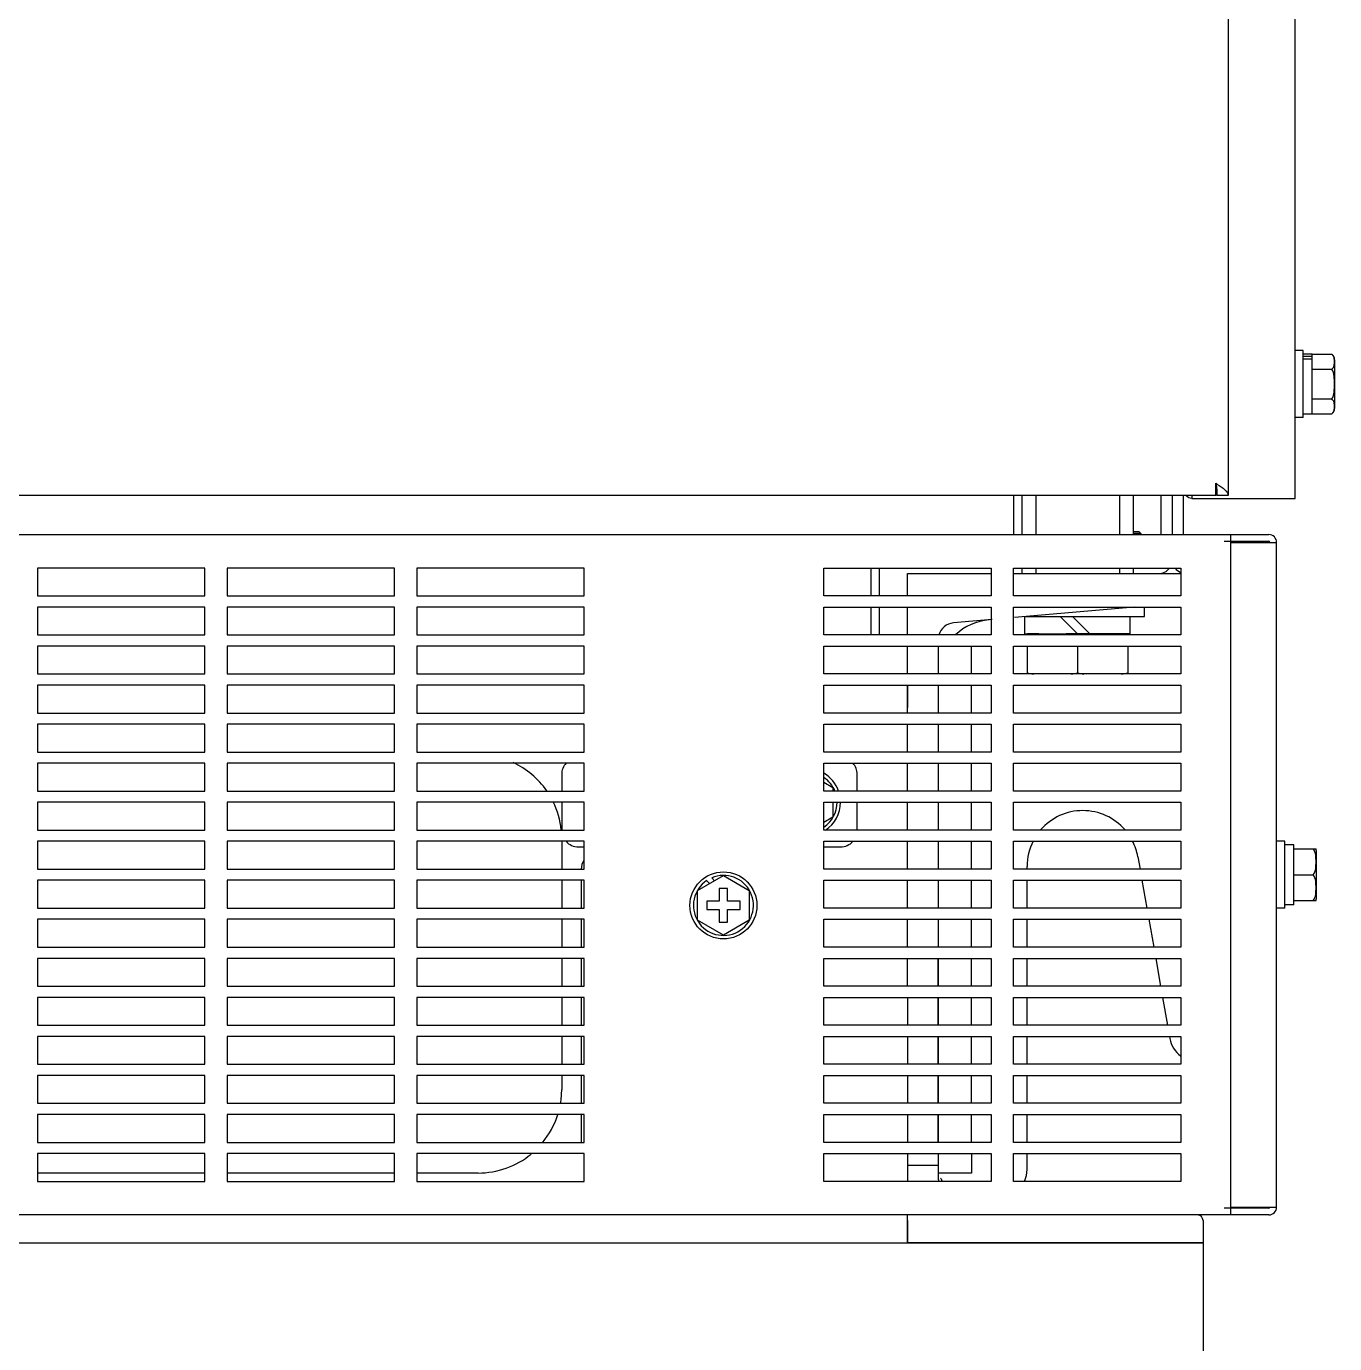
# Model space of a CAD drawing. Extents: x 61367 to 140945, y -1257 to 25588.
# Drawn here: x 94750.9 to 94985.5, y 18203 to 18439.2 of the extents above; entities that cross this region are included whole.
import ezdxf

# ---------------------------------------------------------------- set-up
doc = ezdxf.new("R2010")
doc.units = 0
doc.header["$MEASUREMENT"] = 0
doc.layers.get('0').update_dxf_attribs({"linetype": 'CONTINUOUS'})
for name, color, linetype in [('2401-00300-M6-16HWMC_0', 7, 'CONTINUOUS'), ('2401-00332-S-M12-30HM_0', 7, 'CONTINUOUS'), ('2403-00028_S-M8-0_0', 7, 'CONTINUOUS'), ('2404-00032-S-D12D24-P_0', 7, 'CONTINUOUS'), ('2404-00038-S-D12_0', 7, 'CONTINUOUS'), ('4212-62832_1_0', 7, 'CONTINUOUS'), ('4212-73755_1_0', 7, 'CONTINUOUS'), ('4212-73755_4_0', 7, 'CONTINUOUS'), ('4212-88600-1_0', 7, 'CONTINUOUS'), ('4212-88600-2_1_0', 7, 'CONTINUOUS'), ('4212-88600-4_0', 7, 'CONTINUOUS'), ('4212-88600-6_0', 7, 'CONTINUOUS'), ('4212-KH001_041_0', 7, 'CONTINUOUS'), ('4212-L0877_1_0', 7, 'CONTINUOUS'), ('4215-06931_0', 7, 'CONTINUOUS'), ('4215-06932_0', 7, 'CONTINUOUS'), ('4215-06933_0', 7, 'CONTINUOUS'), ('4215-06934_0', 7, 'CONTINUOUS'), ('4215-07850_1_0', 7, 'CONTINUOUS'), ('CORNER_FITTING-1_041_0', 7, 'CONTINUOUS'), ('CORNER_FITTING-2_041_0', 7, 'CONTINUOUS')]:
    doc.layers.add(name, color=color, linetype=linetype)

# ---------------------------------------------------------------- blocks, each defined once
blk = doc.blocks.new('RYHTHYT')
at = {"layer": '2401-00300-M6-16HWMC_0', "color": 7, "linetype": 'Continuous'}
for p, q in [((-32594.54, -69562.16), (-32595.99, -69562.16)), ((-32594.54, -69574.16), (-32594.54, -69562.16)), ((-32592.89, -69562.79), (-32594.54, -69562.79)), ((-32592.89, -69563.22), (-32594.54, -69563.22)), ((-32592.89, -69563.71), (-32594.54, -69563.71)), ((-32592.89, -69573.54), (-32592.89, -69562.79)), ((-32592.89, -69562.81), (-32589.41, -69562.81)), ((-32588.89, -69563.81), (-32588.89, -69572.52)), ((-32592.89, -69565.49), (-32589.41, -69565.49)), ((-32592.89, -69570.84), (-32589.41, -69570.84)), ((-32592.89, -69573.54), (-32594.54, -69573.54)), ((-32592.89, -69573.52), (-32589.41, -69573.52)), ((-32594.54, -69574.16), (-32595.99, -69574.16)), ((-32680.49, -69639.54), (-32678.85, -69640.49)), ((-32678.85, -69640.49), (-32678.85, -69641.16)), ((-32678.85, -69643.16), (-32678.85, -69645.84)), ((-32678.85, -69645.84), (-32680.49, -69646.79)), ((-32597.84, -69650.16), (-32599.29, -69650.16)), ((-32597.84, -69662.16), (-32597.84, -69650.16)), ((-32596.19, -69650.79), (-32597.84, -69650.79)), ((-32596.19, -69661.54), (-32596.19, -69650.79)), ((-32596.19, -69651.53), (-32592.22, -69651.53)), ((-32592.19, -69651.81), (-32592.19, -69660.52)), ((-32703.12, -69658.99), (-32698.49, -69656.31)), ((-32698.49, -69656.31), (-32693.85, -69658.99)), ((-32596.19, -69656.16), (-32592.71, -69656.16)), ((-32701.5, -69657.21), (-32700.97, -69657.74)), ((-32700.08, -69657.23), (-32700.59, -69656.72)), ((-32697.74, -69658.66), (-32699.24, -69658.66)), ((-32699.24, -69658.66), (-32699.24, -69660.91)), ((-32697.74, -69660.91), (-32697.74, -69658.66)), ((-32703.12, -69664.34), (-32703.12, -69658.99)), ((-32699.24, -69660.91), (-32701.49, -69660.91)), ((-32701.49, -69660.91), (-32701.49, -69662.41)), ((-32695.49, -69660.91), (-32697.74, -69660.91)), ((-32695.49, -69662.41), (-32695.49, -69660.91)), ((-32693.85, -69658.99), (-32693.85, -69664.34)), ((-32596.19, -69660.8), (-32592.22, -69660.8)), ((-32701.49, -69662.41), (-32699.24, -69662.41)), ((-32699.24, -69662.41), (-32699.24, -69664.66)), ((-32697.74, -69662.41), (-32695.49, -69662.41)), ((-32697.74, -69664.66), (-32697.74, -69662.41)), ((-32597.84, -69662.16), (-32599.29, -69662.16)), ((-32596.19, -69661.54), (-32597.84, -69661.54)), ((-32698.49, -69667.02), (-32703.12, -69664.34)), ((-32699.24, -69664.66), (-32697.74, -69664.66)), ((-32693.85, -69664.34), (-32698.49, -69667.02))]:
    blk.add_line(p, q, dxfattribs=at)
blk.add_circle((-32698.49, -69661.66), 6, dxfattribs=at)
for centre, radius, start, end in [((-32590.11, -69563.81), 1.22, 0, 55.052), ((-32590.11, -69572.52), 1.22, 304.948, 0), ((-32683.49, -69643.16), 5.38, 21.8854, 56.0671), ((-32683.49, -69643.16), 6, 19.5186, 59.9304), ((-32683.49, -69643.16), 5.38, 303.9819, 0), ((-32683.49, -69643.16), 6, 303.4139, 0), ((-32593.41, -69651.81), 1.22, 0, 13.392), ((-32698.49, -69661.66), 5.38, 124.1123, 112.9799), ((-32593.41, -69660.52), 1.22, 346.608, 0)]:
    blk.add_arc(centre, radius, start, end, dxfattribs=at)
for points, knots in [([(-32589.41, -69565.49), (-32589.29, -69565.41), (-32589.11, -69565.21), (-32588.94, -69564.73), (-32588.91, -69564.15), (-32588.94, -69563.56), (-32589.11, -69563.09), (-32589.29, -69562.89), (-32589.41, -69562.81)], [0, 0, 0, 0, 0.143491, 0.266268, 0.499999, 0.733731, 0.856509, 1, 1, 1, 1]), ([(-32589.41, -69570.84), (-32589.14, -69570.47), (-32588.94, -69569.53), (-32588.91, -69568.16), (-32588.94, -69566.8), (-32589.14, -69565.86), (-32589.41, -69565.49)], [0, 0, 0, 0, 0.248888, 0.499999, 0.75111, 1, 1, 1, 1]), ([(-32589.41, -69573.52), (-32589.29, -69573.44), (-32589.11, -69573.24), (-32588.94, -69572.77), (-32588.91, -69572.18), (-32588.94, -69571.59), (-32589.11, -69571.12), (-32589.29, -69570.92), (-32589.41, -69570.84)], [0, 0, 0, 0, 0.14349, 0.266269, 0.5, 0.733731, 0.856508, 1, 1, 1, 1]), ([(-32592.71, -69656.16), (-32592.45, -69655.86), (-32592.24, -69655.03), (-32592.21, -69653.85), (-32592.24, -69652.66), (-32592.45, -69651.84), (-32592.71, -69651.53)], [0, 0, 0, 0, 0.250792, 0.5, 0.749207, 1, 1, 1, 1]), ([(-32592.71, -69660.8), (-32592.45, -69660.49), (-32592.24, -69659.67), (-32592.21, -69658.48), (-32592.24, -69657.3), (-32592.45, -69656.47), (-32592.71, -69656.16)], [0, 0, 0, 0, 0.250791, 0.499999, 0.749207, 1, 1, 1, 1])]:
    blk.add_open_spline(points, degree=3, knots=knots, dxfattribs=at)
at = {"layer": '2401-00332-S-M12-30HM_0', "color": 7, "linetype": 'Continuous'}
for p, q in [((-32641.94, -69612.96), (-32643.99, -69612.96)), ((-32643.99, -69612.96), (-32643.99, -69613.16)), ((-32632.78, -69612.96), (-32637.06, -69612.96)), ((-32634.99, -69612.96), (-32634.99, -69613.16)), ((-32625.99, -69612.96), (-32628.05, -69612.96)), ((-32625.99, -69612.96), (-32625.99, -69613.16)), ((-32643.99, -69620.16), (-32643.99, -69615.16)), ((-32634.99, -69615.16), (-32634.99, -69619.96)), ((-32625.99, -69615.16), (-32625.99, -69620.16))]:
    blk.add_line(p, q, dxfattribs=at)
for centre, start, end in [((-32638.31, -69593.01), 258.0949, 260.4341), ((-32640.67, -69593.01), 279.5659, 281.9051), ((-32629.31, -69593.01), 258.0949, 260.4341), ((-32631.67, -69593.01), 279.5659, 281.9051)]:
    blk.add_arc(centre, 27.54, start, end, dxfattribs=at)
at = {"layer": '2403-00028_S-M8-0_0', "color": 7, "linetype": 'Continuous'}
for p, q in [((-32623.96, -69594.69), (-32624.99, -69594.69)), ((-32623.66, -69594.99), (-32623.96, -69594.69)), ((-32623.66, -69594.99), (-32624.99, -69594.99)), ((-32623.66, -69594.99), (-32623.66, -69595.16))]:
    blk.add_line(p, q, dxfattribs=at)
at = {"layer": '2404-00032-S-D12D24-P_0', "color": 7, "linetype": 'Continuous'}
for p, q in [((-32622.99, -69609.86), (-32622.99, -69608.16)), ((-32644.26, -69609.86), (-32622.99, -69609.86))]:
    blk.add_line(p, q, dxfattribs=at)
at = {"layer": '2404-00038-S-D12_0', "color": 7, "linetype": 'Continuous'}
for p, q in [((-32644.44, -69612.96), (-32644.44, -69609.88)), ((-32638.09, -69609.86), (-32634.99, -69612.96)), ((-32635.88, -69609.86), (-32632.78, -69612.96)), ((-32625.54, -69612.96), (-32625.54, -69609.86)), ((-32644.44, -69612.96), (-32643.99, -69612.96)), ((-32641.94, -69612.96), (-32637.06, -69612.96)), ((-32628.05, -69612.96), (-32632.78, -69612.96)), ((-32625.54, -69612.96), (-32625.99, -69612.96))]:
    blk.add_line(p, q, dxfattribs=at)
at = {"layer": '4212-62832_1_0', "color": 7, "linetype": 'Continuous'}
for p, q in [((-32607.99, -67513.16), (-32607.99, -69588.16)), ((-32610.19, -69588.16), (-32610.19, -69585.96)), ((-32610.19, -69585.96), (-32610.1, -69586.02)), ((-32610.19, -69585.96), (-32610.16, -69586.16)), ((-32610.1, -69586.02), (-32609.99, -69586.09)), ((-32610.19, -69588.16), (-33444.79, -69588.16)), ((-32607.99, -69588.16), (-32609.99, -69588.16))]:
    blk.add_line(p, q, dxfattribs=at)
blk.add_open_spline([(-32610.16, -69586.16), (-32610.07, -69586.82), (-32609.99, -69587.49), (-32609.99, -69588.16)], degree=3, dxfattribs=at)
blk.add_open_spline([(-32609.99, -69586.09), (-32609.49, -69586.41), (-32608.68, -69586.89), (-32607.99, -69587.77), (-32607.99, -69588.16)], degree=3, knots=[0, 0, 0, 0, 0.597826, 1, 1, 1, 1], dxfattribs=at)
at = {"layer": '4212-73755_1_0', "color": 7, "linetype": 'Continuous'}
for p, q in [((-32595.99, -69588.66), (-32595.99, -68537.16)), ((-32614.49, -69588.16), (-32614.49, -69588.66)), ((-32614.49, -69588.66), (-32595.99, -69588.66))]:
    blk.add_line(p, q, dxfattribs=at)
blk.add_arc((-32614.29, -69586.96), 1.7, 225.0469, 263.2317, dxfattribs=at)
at = {"layer": '4212-73755_4_0', "color": 7, "linetype": 'Continuous'}
for p, q in [((-32617.99, -69595.16), (-32617.99, -69588.16)), ((-32615.99, -69595.16), (-32615.99, -69588.16))]:
    blk.add_line(p, q, dxfattribs=at)
blk.add_arc((-32615.49, -69599.66), 2.5, 216.9801, 246.148, dxfattribs=at)
at = {"layer": '4212-88600-1_0', "color": 7, "linetype": 'Continuous'}
for p, q in [((-32665.49, -69602.16), (-32650.49, -69602.16)), ((-32665.49, -69606.16), (-32665.49, -69602.16)), ((-32646.49, -69602.16), (-32616.49, -69602.16)), ((-32665.49, -69613.16), (-32665.49, -69608.16)), ((-32624.83, -69608.16), (-32646.32, -69610.05)), ((-32650.29, -69610.39), (-32657.25, -69611)), ((-32665.49, -69620.16), (-32665.49, -69615.16)), ((-32659.99, -69615.16), (-32659.99, -69620.16)), ((-32665.49, -69627.16), (-32665.49, -69622.16)), ((-32659.99, -69622.16), (-32659.99, -69627.16)), ((-32665.49, -69634.16), (-32665.49, -69629.16)), ((-32659.99, -69629.16), (-32659.99, -69634.16)), ((-32665.49, -69641.16), (-32665.49, -69636.16)), ((-32659.99, -69636.16), (-32659.99, -69641.16)), ((-32665.49, -69648.16), (-32665.49, -69643.16)), ((-32659.99, -69643.16), (-32659.99, -69648.16)), ((-32665.49, -69655.16), (-32665.49, -69650.16)), ((-32659.99, -69650.16), (-32659.99, -69655.16)), ((-32665.49, -69662.16), (-32665.49, -69657.16)), ((-32659.99, -69657.16), (-32659.99, -69662.16)), ((-32665.49, -69669.16), (-32665.49, -69664.16)), ((-32659.99, -69664.16), (-32659.99, -69669.16)), ((-32665.49, -69676.16), (-32665.49, -69671.16)), ((-32659.99, -69671.16), (-32659.99, -69676.16)), ((-32665.49, -69678.16), (-32665.49, -69683.16)), ((-32659.99, -69678.16), (-32659.99, -69683.16)), ((-32665.49, -69685.16), (-32665.49, -69690.16)), ((-32659.99, -69685.16), (-32659.99, -69690.16)), ((-32665.49, -69692.16), (-32665.49, -69697.16)), ((-32659.99, -69692.16), (-32659.99, -69697.16)), ((-32665.49, -69699.16), (-32665.49, -69704.16)), ((-32659.99, -69699.16), (-32659.99, -69704.16)), ((-32665.49, -69706.16), (-32665.49, -69711.16)), ((-32665.49, -69708.23), (-32659.99, -69708.23)), ((-32659.99, -69706.16), (-32659.99, -69710.34)), ((-32665.49, -69722.16), (-32665.49, -69717.16)), ((-32612.49, -69718.16), (-32612.49, -69722.16)), ((-32612.49, -69722.16), (-32665.49, -69722.16))]:
    blk.add_line(p, q, dxfattribs=at)
for centre, radius, start, end in [((-32656.99, -69613.99), 3, 95, 163.9984), ((-32656.99, -69710.34), 3, 180, 195.9902), ((-32613.49, -69718.16), 1, 0, 85)]:
    blk.add_arc(centre, radius, start, end, dxfattribs=at)
at = {"layer": '4212-88600-2_1_0', "color": 7, "linetype": 'Continuous'}
for p, q in [((-32665.49, -69622.16), (-32665.49, -69626.17)), ((-32727.49, -69650.16), (-32727.49, -69655.16)), ((-32727.49, -69657.16), (-32727.49, -69662.16)), ((-32727.49, -69664.16), (-32727.49, -69669.16)), ((-32727.49, -69671.16), (-32727.49, -69676.16)), ((-32727.49, -69678.16), (-32727.49, -69683.16)), ((-32665.49, -69678.16), (-32665.49, -69683.16)), ((-32727.49, -69685.16), (-32727.49, -69690.16)), ((-32665.49, -69685.16), (-32665.49, -69690.16)), ((-32727.49, -69692.16), (-32727.49, -69694.66)), ((-32665.49, -69692.16), (-32665.49, -69697.16)), ((-32665.49, -69699.16), (-32665.49, -69704.16)), ((-32665.49, -69706.16), (-32665.49, -69708.23)), ((-32791.49, -69709.66), (-32821.49, -69709.66)), ((-32757.49, -69709.66), (-32787.49, -69709.66)), ((-32742.49, -69709.66), (-32753.49, -69709.66)), ((-32665.49, -69718.16), (-32665.49, -69722.16)), ((-33389.49, -69722.16), (-32665.49, -69722.16))]:
    blk.add_line(p, q, dxfattribs=at)
for centre, start, end in [((-32742.49, -69649.66), 34.815, 65.0889), ((-32742.49, -69649.66), 5.8604, 25.8691), ((-32742.49, -69694.66), 350.2878, 0), ((-32742.49, -69694.66), 320.3318, 342.4548), ((-32742.49, -69694.66), 270, 309.3884)]:
    blk.add_arc(centre, 15, start, end, dxfattribs=at)
at = {"layer": '4212-88600-4_0', "color": 7, "linetype": 'Continuous'}
for p, q in [((-32653.99, -69620.16), (-32653.99, -69615.16)), ((-32659.99, -69619.66), (-32659.99, -69620.16)), ((-32659.99, -69622.16), (-32659.99, -69627.16)), ((-32653.99, -69627.16), (-32653.99, -69622.16)), ((-32659.99, -69629.16), (-32659.99, -69634.16)), ((-32653.99, -69634.16), (-32653.99, -69629.16)), ((-32659.99, -69636.16), (-32659.99, -69641.16)), ((-32653.99, -69641.16), (-32653.99, -69636.16)), ((-32659.99, -69643.16), (-32659.99, -69648.16)), ((-32653.99, -69648.16), (-32653.99, -69643.16)), ((-32659.99, -69650.16), (-32659.99, -69655.16)), ((-32653.99, -69655.16), (-32653.99, -69650.16)), ((-32659.99, -69657.16), (-32659.99, -69662.16)), ((-32653.99, -69662.16), (-32653.99, -69657.16)), ((-32659.99, -69664.16), (-32659.99, -69669.16)), ((-32653.99, -69669.16), (-32653.99, -69664.16)), ((-32659.99, -69676.16), (-32659.99, -69671.16)), ((-32653.99, -69676.16), (-32653.99, -69671.16)), ((-32659.99, -69683.16), (-32659.99, -69678.16)), ((-32653.99, -69683.16), (-32653.99, -69678.16)), ((-32659.99, -69690.16), (-32659.99, -69685.16)), ((-32653.99, -69690.16), (-32653.99, -69685.16)), ((-32659.99, -69697.16), (-32659.99, -69692.16)), ((-32653.99, -69697.16), (-32653.99, -69692.16)), ((-32659.99, -69704.16), (-32659.99, -69699.16)), ((-32653.99, -69704.16), (-32653.99, -69699.16)), ((-32653.99, -69706.16), (-32653.99, -69709.66)), ((-32653.99, -69709.66), (-32659.99, -69709.66))]:
    blk.add_line(p, q, dxfattribs=at)
at = {"layer": '4212-88600-6_0', "color": 7, "linetype": 'Continuous'}
for p, q in [((-32624.19, -69652.93), (-32623.79, -69655.16)), ((-32644.04, -69655.16), (-32644.04, -69654.66)), ((-32644.04, -69662.16), (-32644.04, -69657.16)), ((-32623.44, -69657.16), (-32622.56, -69662.16)), ((-32644.04, -69669.16), (-32644.04, -69664.16)), ((-32622.21, -69664.16), (-32621.33, -69669.16)), ((-32644.04, -69676.16), (-32644.04, -69671.16)), ((-32620.97, -69671.16), (-32620.09, -69676.16)), ((-32644.04, -69683.16), (-32644.04, -69678.16)), ((-32619.74, -69678.16), (-32618.86, -69683.16)), ((-32644.04, -69690.16), (-32644.04, -69685.16)), ((-32618.51, -69685.16), (-32618.44, -69685.53)), ((-32644.04, -69697.16), (-32644.04, -69692.16)), ((-32644.04, -69704.16), (-32644.04, -69699.16)), ((-32644.04, -69709.03), (-32644.04, -69706.16))]:
    blk.add_line(p, q, dxfattribs=at)
for centre, radius, start, end in [((-32649.99, -69620.4), 10, 95, 133.3743), ((-32634.04, -69654.66), 10, 40.7392, 139.2265), ((-32634.04, -69654.66), 10, 153.1238, 180), ((-32634.04, -69654.66), 10, 10, 26.8855), ((-32613.52, -69684.66), 5, 190, 233.3254), ((-32654.99, -69708.51), 5, 204.2857, 212.2893), ((-32649.04, -69709.03), 5, 334.6291, 0)]:
    blk.add_arc(centre, radius, start, end, dxfattribs=at)
at = {"layer": '4212-KH001_041_0', "color": 7, "linetype": 'Continuous'}
blk.add_line((-32646.49, -69588.16), (-32646.49, -69595.16), dxfattribs=at)
at = {"layer": '4212-L0877_1_0', "color": 7, "linetype": 'Continuous'}
blk.add_line((-32619.99, -69595.16), (-32619.99, -69588.16), dxfattribs=at)
blk.add_arc((-32620.49, -69599.66), 2.5, 270, 323.0204, dxfattribs=at)
at = {"layer": '4215-06931_0', "color": 7, "linetype": 'Continuous'}
for p, q in [((-32607.49, -69595.16), (-32600.69, -69595.16)), ((-32607.49, -69596.36), (-32600.69, -69596.36)), ((-32607.49, -69596.56), (-32599.29, -69596.56)), ((-32599.29, -69715.76), (-32599.29, -69596.56)), ((-32607.49, -69715.76), (-32599.29, -69715.76)), ((-32600.69, -69715.96), (-32607.49, -69715.96)), ((-32600.69, -69717.16), (-32607.49, -69717.16))]:
    blk.add_line(p, q, dxfattribs=at)
for centre, radius, start, end in [((-32600.69, -69596.56), 1.4, 0, 90), ((-32600.69, -69596.56), 0.2, 0, 90), ((-32600.69, -69715.76), 1.4, 270, 0), ((-32600.69, -69715.76), 0.2, 270, 0)]:
    blk.add_arc(centre, radius, start, end, dxfattribs=at)
at = {"layer": '4215-06932_0', "color": 7, "linetype": 'Continuous'}
for p, q in [((-32723.99, -69657.16), (-32723.99, -69662.16)), ((-32723.99, -69664.16), (-32723.99, -69669.16)), ((-32723.99, -69671.16), (-32723.99, -69676.16)), ((-32723.99, -69678.16), (-32723.99, -69683.16)), ((-32723.99, -69685.16), (-32723.99, -69690.16)), ((-32723.99, -69692.16), (-32723.99, -69697.16)), ((-32723.99, -69699.16), (-32723.99, -69704.16))]:
    blk.add_line(p, q, dxfattribs=at)
blk.add_arc((-32720.99, -69655.16), 3, 146.9308, 180, dxfattribs=at)
at = {"layer": '4215-06933_0', "color": 7, "linetype": 'Continuous'}
for p, q in [((-32727.49, -69638.16), (-32727.49, -69641.16)), ((-32674.49, -69641.16), (-32674.49, -69638.16)), ((-32727.49, -69643.16), (-32727.49, -69648.16)), ((-32674.49, -69648.16), (-32674.49, -69643.16)), ((-32724.49, -69651.16), (-32723.49, -69651.16)), ((-32680.49, -69651.16), (-32677.49, -69651.16))]:
    blk.add_line(p, q, dxfattribs=at)
for centre, start, end in [((-32724.49, -69638.16), 137.9125, 180), ((-32677.49, -69638.16), 0, 42.0875), ((-32724.49, -69648.16), 222.0875, 270), ((-32677.49, -69648.16), 270, 317.9125)]:
    blk.add_arc(centre, 3, start, end, dxfattribs=at)
at = {"layer": '4215-06934_0', "color": 7, "linetype": 'Continuous'}
for p, q in [((-33447.49, -69595.16), (-32607.49, -69595.16)), ((-32608.69, -69596.36), (-32607.49, -69596.36)), ((-32607.49, -69717.16), (-32607.49, -69595.16)), ((-32791.49, -69601.16), (-32821.49, -69601.16)), ((-32821.49, -69601.16), (-32821.49, -69606.16)), ((-32791.49, -69606.16), (-32791.49, -69601.16)), ((-32757.49, -69601.16), (-32787.49, -69601.16)), ((-32787.49, -69601.16), (-32787.49, -69606.16)), ((-32757.49, -69606.16), (-32757.49, -69601.16)), ((-32723.49, -69601.16), (-32753.49, -69601.16)), ((-32753.49, -69601.16), (-32753.49, -69606.16)), ((-32723.49, -69606.16), (-32723.49, -69601.16)), ((-32680.49, -69601.16), (-32650.49, -69601.16)), ((-32680.49, -69606.16), (-32680.49, -69601.16)), ((-32650.49, -69601.16), (-32650.49, -69606.16)), ((-32646.49, -69601.16), (-32616.49, -69601.16)), ((-32646.49, -69606.16), (-32646.49, -69601.16)), ((-32616.49, -69601.16), (-32616.49, -69606.16)), ((-32821.49, -69606.16), (-32791.49, -69606.16)), ((-32787.49, -69606.16), (-32757.49, -69606.16)), ((-32753.49, -69606.16), (-32723.49, -69606.16)), ((-32650.49, -69606.16), (-32680.49, -69606.16)), ((-32616.49, -69606.16), (-32646.49, -69606.16)), ((-32791.49, -69608.16), (-32821.49, -69608.16)), ((-32821.49, -69608.16), (-32821.49, -69613.16)), ((-32791.49, -69613.16), (-32791.49, -69608.16)), ((-32757.49, -69608.16), (-32787.49, -69608.16)), ((-32787.49, -69608.16), (-32787.49, -69613.16)), ((-32757.49, -69613.16), (-32757.49, -69608.16)), ((-32723.49, -69608.16), (-32753.49, -69608.16)), ((-32753.49, -69608.16), (-32753.49, -69613.16)), ((-32723.49, -69613.16), (-32723.49, -69608.16)), ((-32680.49, -69608.16), (-32650.49, -69608.16)), ((-32680.49, -69613.16), (-32680.49, -69608.16)), ((-32650.49, -69608.16), (-32650.49, -69613.16)), ((-32646.49, -69608.16), (-32616.49, -69608.16)), ((-32646.49, -69613.16), (-32646.49, -69608.16)), ((-32616.49, -69608.16), (-32616.49, -69613.16)), ((-32821.49, -69613.16), (-32791.49, -69613.16)), ((-32787.49, -69613.16), (-32757.49, -69613.16)), ((-32753.49, -69613.16), (-32723.49, -69613.16)), ((-32650.49, -69613.16), (-32680.49, -69613.16)), ((-32616.49, -69613.16), (-32646.49, -69613.16)), ((-32791.49, -69615.16), (-32821.49, -69615.16)), ((-32821.49, -69615.16), (-32821.49, -69620.16)), ((-32791.49, -69620.16), (-32791.49, -69615.16)), ((-32757.49, -69615.16), (-32787.49, -69615.16)), ((-32787.49, -69615.16), (-32787.49, -69620.16)), ((-32757.49, -69620.16), (-32757.49, -69615.16)), ((-32723.49, -69615.16), (-32753.49, -69615.16)), ((-32753.49, -69615.16), (-32753.49, -69620.16)), ((-32723.49, -69620.16), (-32723.49, -69615.16)), ((-32680.49, -69615.16), (-32650.49, -69615.16)), ((-32680.49, -69620.16), (-32680.49, -69615.16)), ((-32650.49, -69615.16), (-32650.49, -69620.16)), ((-32646.49, -69615.16), (-32616.49, -69615.16)), ((-32646.49, -69620.16), (-32646.49, -69615.16)), ((-32616.49, -69615.16), (-32616.49, -69620.16)), ((-32821.49, -69620.16), (-32791.49, -69620.16)), ((-32787.49, -69620.16), (-32757.49, -69620.16)), ((-32753.49, -69620.16), (-32723.49, -69620.16)), ((-32650.49, -69620.16), (-32680.49, -69620.16)), ((-32616.49, -69620.16), (-32646.49, -69620.16)), ((-32791.49, -69622.16), (-32821.49, -69622.16)), ((-32821.49, -69622.16), (-32821.49, -69627.16)), ((-32791.49, -69627.16), (-32791.49, -69622.16)), ((-32757.49, -69622.16), (-32787.49, -69622.16)), ((-32787.49, -69622.16), (-32787.49, -69627.16)), ((-32757.49, -69627.16), (-32757.49, -69622.16)), ((-32723.49, -69622.16), (-32753.49, -69622.16)), ((-32753.49, -69622.16), (-32753.49, -69627.16)), ((-32723.49, -69627.16), (-32723.49, -69622.16)), ((-32680.49, -69622.16), (-32650.49, -69622.16)), ((-32680.49, -69627.16), (-32680.49, -69622.16)), ((-32650.49, -69622.16), (-32650.49, -69627.16)), ((-32646.49, -69622.16), (-32616.49, -69622.16)), ((-32646.49, -69627.16), (-32646.49, -69622.16)), ((-32616.49, -69622.16), (-32616.49, -69627.16)), ((-32821.49, -69627.16), (-32791.49, -69627.16)), ((-32787.49, -69627.16), (-32757.49, -69627.16)), ((-32753.49, -69627.16), (-32723.49, -69627.16)), ((-32650.49, -69627.16), (-32680.49, -69627.16)), ((-32616.49, -69627.16), (-32646.49, -69627.16)), ((-32791.49, -69629.16), (-32821.49, -69629.16)), ((-32821.49, -69629.16), (-32821.49, -69634.16)), ((-32791.49, -69634.16), (-32791.49, -69629.16)), ((-32757.49, -69629.16), (-32787.49, -69629.16)), ((-32787.49, -69629.16), (-32787.49, -69634.16)), ((-32757.49, -69634.16), (-32757.49, -69629.16)), ((-32723.49, -69629.16), (-32753.49, -69629.16)), ((-32753.49, -69629.16), (-32753.49, -69634.16)), ((-32723.49, -69634.16), (-32723.49, -69629.16)), ((-32680.49, -69629.16), (-32650.49, -69629.16)), ((-32680.49, -69634.16), (-32680.49, -69629.16)), ((-32650.49, -69629.16), (-32650.49, -69634.16)), ((-32646.49, -69629.16), (-32616.49, -69629.16)), ((-32646.49, -69634.16), (-32646.49, -69629.16)), ((-32616.49, -69629.16), (-32616.49, -69634.16)), ((-32821.49, -69634.16), (-32791.49, -69634.16)), ((-32787.49, -69634.16), (-32757.49, -69634.16)), ((-32753.49, -69634.16), (-32723.49, -69634.16)), ((-32650.49, -69634.16), (-32680.49, -69634.16)), ((-32616.49, -69634.16), (-32646.49, -69634.16)), ((-32791.49, -69636.16), (-32821.49, -69636.16)), ((-32821.49, -69636.16), (-32821.49, -69641.16)), ((-32791.49, -69641.16), (-32791.49, -69636.16)), ((-32757.49, -69636.16), (-32787.49, -69636.16)), ((-32787.49, -69636.16), (-32787.49, -69641.16)), ((-32757.49, -69641.16), (-32757.49, -69636.16)), ((-32723.49, -69636.16), (-32753.49, -69636.16)), ((-32753.49, -69636.16), (-32753.49, -69641.16)), ((-32723.49, -69641.16), (-32723.49, -69636.16)), ((-32680.49, -69636.16), (-32650.49, -69636.16)), ((-32680.49, -69641.16), (-32680.49, -69636.16)), ((-32650.49, -69636.16), (-32650.49, -69641.16)), ((-32646.49, -69636.16), (-32616.49, -69636.16)), ((-32646.49, -69641.16), (-32646.49, -69636.16)), ((-32616.49, -69636.16), (-32616.49, -69641.16)), ((-32821.49, -69641.16), (-32791.49, -69641.16)), ((-32787.49, -69641.16), (-32757.49, -69641.16)), ((-32753.49, -69641.16), (-32723.49, -69641.16)), ((-32650.49, -69641.16), (-32680.49, -69641.16)), ((-32616.49, -69641.16), (-32646.49, -69641.16)), ((-32791.49, -69643.16), (-32821.49, -69643.16)), ((-32821.49, -69643.16), (-32821.49, -69648.16)), ((-32791.49, -69648.16), (-32791.49, -69643.16)), ((-32757.49, -69643.16), (-32787.49, -69643.16)), ((-32787.49, -69643.16), (-32787.49, -69648.16)), ((-32757.49, -69648.16), (-32757.49, -69643.16)), ((-32723.49, -69643.16), (-32753.49, -69643.16)), ((-32753.49, -69643.16), (-32753.49, -69648.16)), ((-32723.49, -69648.16), (-32723.49, -69643.16)), ((-32680.49, -69643.16), (-32650.49, -69643.16)), ((-32680.49, -69648.16), (-32680.49, -69643.16)), ((-32650.49, -69643.16), (-32650.49, -69648.16)), ((-32646.49, -69643.16), (-32616.49, -69643.16)), ((-32646.49, -69648.16), (-32646.49, -69643.16)), ((-32616.49, -69643.16), (-32616.49, -69648.16)), ((-32821.49, -69648.16), (-32791.49, -69648.16)), ((-32787.49, -69648.16), (-32757.49, -69648.16)), ((-32753.49, -69648.16), (-32723.49, -69648.16)), ((-32650.49, -69648.16), (-32680.49, -69648.16)), ((-32616.49, -69648.16), (-32646.49, -69648.16)), ((-32791.49, -69650.16), (-32821.49, -69650.16)), ((-32821.49, -69650.16), (-32821.49, -69655.16)), ((-32791.49, -69655.16), (-32791.49, -69650.16)), ((-32757.49, -69650.16), (-32787.49, -69650.16)), ((-32787.49, -69650.16), (-32787.49, -69655.16)), ((-32757.49, -69655.16), (-32757.49, -69650.16)), ((-32723.49, -69650.16), (-32753.49, -69650.16)), ((-32753.49, -69650.16), (-32753.49, -69655.16)), ((-32723.49, -69655.16), (-32723.49, -69650.16)), ((-32680.49, -69650.16), (-32650.49, -69650.16)), ((-32680.49, -69655.16), (-32680.49, -69650.16)), ((-32650.49, -69650.16), (-32650.49, -69655.16)), ((-32646.49, -69650.16), (-32616.49, -69650.16)), ((-32646.49, -69655.16), (-32646.49, -69650.16)), ((-32616.49, -69650.16), (-32616.49, -69655.16)), ((-32821.49, -69655.16), (-32791.49, -69655.16)), ((-32787.49, -69655.16), (-32757.49, -69655.16)), ((-32753.49, -69655.16), (-32723.49, -69655.16)), ((-32650.49, -69655.16), (-32680.49, -69655.16)), ((-32616.49, -69655.16), (-32646.49, -69655.16)), ((-32791.49, -69657.16), (-32821.49, -69657.16)), ((-32821.49, -69657.16), (-32821.49, -69662.16)), ((-32791.49, -69662.16), (-32791.49, -69657.16)), ((-32757.49, -69657.16), (-32787.49, -69657.16)), ((-32787.49, -69657.16), (-32787.49, -69662.16)), ((-32757.49, -69662.16), (-32757.49, -69657.16)), ((-32723.49, -69657.16), (-32753.49, -69657.16)), ((-32753.49, -69657.16), (-32753.49, -69662.16)), ((-32723.49, -69662.16), (-32723.49, -69657.16)), ((-32680.49, -69657.16), (-32650.49, -69657.16)), ((-32680.49, -69662.16), (-32680.49, -69657.16)), ((-32650.49, -69657.16), (-32650.49, -69662.16)), ((-32646.49, -69657.16), (-32616.49, -69657.16)), ((-32646.49, -69662.16), (-32646.49, -69657.16)), ((-32616.49, -69657.16), (-32616.49, -69662.16)), ((-32821.49, -69662.16), (-32791.49, -69662.16)), ((-32787.49, -69662.16), (-32757.49, -69662.16)), ((-32753.49, -69662.16), (-32723.49, -69662.16)), ((-32650.49, -69662.16), (-32680.49, -69662.16)), ((-32616.49, -69662.16), (-32646.49, -69662.16)), ((-32791.49, -69664.16), (-32821.49, -69664.16)), ((-32821.49, -69664.16), (-32821.49, -69669.16)), ((-32791.49, -69669.16), (-32791.49, -69664.16)), ((-32757.49, -69664.16), (-32787.49, -69664.16)), ((-32787.49, -69664.16), (-32787.49, -69669.16)), ((-32757.49, -69669.16), (-32757.49, -69664.16)), ((-32723.49, -69664.16), (-32753.49, -69664.16)), ((-32753.49, -69664.16), (-32753.49, -69669.16)), ((-32723.49, -69669.16), (-32723.49, -69664.16)), ((-32680.49, -69664.16), (-32650.49, -69664.16)), ((-32680.49, -69669.16), (-32680.49, -69664.16)), ((-32650.49, -69664.16), (-32650.49, -69669.16)), ((-32646.49, -69664.16), (-32616.49, -69664.16)), ((-32646.49, -69669.16), (-32646.49, -69664.16)), ((-32616.49, -69664.16), (-32616.49, -69669.16)), ((-32821.49, -69669.16), (-32791.49, -69669.16)), ((-32787.49, -69669.16), (-32757.49, -69669.16)), ((-32753.49, -69669.16), (-32723.49, -69669.16)), ((-32650.49, -69669.16), (-32680.49, -69669.16)), ((-32616.49, -69669.16), (-32646.49, -69669.16)), ((-32791.49, -69671.16), (-32821.49, -69671.16)), ((-32821.49, -69671.16), (-32821.49, -69676.16)), ((-32791.49, -69676.16), (-32791.49, -69671.16)), ((-32757.49, -69671.16), (-32787.49, -69671.16)), ((-32787.49, -69671.16), (-32787.49, -69676.16)), ((-32757.49, -69676.16), (-32757.49, -69671.16)), ((-32723.49, -69671.16), (-32753.49, -69671.16)), ((-32753.49, -69671.16), (-32753.49, -69676.16)), ((-32723.49, -69676.16), (-32723.49, -69671.16)), ((-32680.49, -69671.16), (-32650.49, -69671.16)), ((-32680.49, -69676.16), (-32680.49, -69671.16)), ((-32650.49, -69671.16), (-32650.49, -69676.16)), ((-32646.49, -69671.16), (-32616.49, -69671.16)), ((-32646.49, -69676.16), (-32646.49, -69671.16)), ((-32616.49, -69671.16), (-32616.49, -69676.16)), ((-32821.49, -69676.16), (-32791.49, -69676.16)), ((-32787.49, -69676.16), (-32757.49, -69676.16)), ((-32753.49, -69676.16), (-32723.49, -69676.16)), ((-32650.49, -69676.16), (-32680.49, -69676.16)), ((-32616.49, -69676.16), (-32646.49, -69676.16)), ((-32791.49, -69678.16), (-32821.49, -69678.16)), ((-32821.49, -69678.16), (-32821.49, -69683.16)), ((-32791.49, -69683.16), (-32791.49, -69678.16)), ((-32757.49, -69678.16), (-32787.49, -69678.16)), ((-32787.49, -69678.16), (-32787.49, -69683.16)), ((-32757.49, -69683.16), (-32757.49, -69678.16)), ((-32723.49, -69678.16), (-32753.49, -69678.16)), ((-32753.49, -69678.16), (-32753.49, -69683.16)), ((-32723.49, -69683.16), (-32723.49, -69678.16)), ((-32680.49, -69678.16), (-32650.49, -69678.16)), ((-32680.49, -69683.16), (-32680.49, -69678.16)), ((-32650.49, -69678.16), (-32650.49, -69683.16)), ((-32646.49, -69678.16), (-32616.49, -69678.16)), ((-32646.49, -69683.16), (-32646.49, -69678.16)), ((-32616.49, -69678.16), (-32616.49, -69683.16)), ((-32821.49, -69683.16), (-32791.49, -69683.16)), ((-32787.49, -69683.16), (-32757.49, -69683.16)), ((-32753.49, -69683.16), (-32723.49, -69683.16)), ((-32650.49, -69683.16), (-32680.49, -69683.16)), ((-32616.49, -69683.16), (-32646.49, -69683.16)), ((-32791.49, -69685.16), (-32821.49, -69685.16)), ((-32821.49, -69685.16), (-32821.49, -69690.16)), ((-32791.49, -69690.16), (-32791.49, -69685.16)), ((-32757.49, -69685.16), (-32787.49, -69685.16)), ((-32787.49, -69685.16), (-32787.49, -69690.16)), ((-32757.49, -69690.16), (-32757.49, -69685.16)), ((-32723.49, -69685.16), (-32753.49, -69685.16)), ((-32753.49, -69685.16), (-32753.49, -69690.16)), ((-32723.49, -69690.16), (-32723.49, -69685.16)), ((-32680.49, -69685.16), (-32650.49, -69685.16)), ((-32680.49, -69690.16), (-32680.49, -69685.16)), ((-32650.49, -69685.16), (-32650.49, -69690.16)), ((-32646.49, -69685.16), (-32616.49, -69685.16)), ((-32646.49, -69690.16), (-32646.49, -69685.16)), ((-32616.49, -69685.16), (-32616.49, -69690.16)), ((-32821.49, -69690.16), (-32791.49, -69690.16)), ((-32787.49, -69690.16), (-32757.49, -69690.16)), ((-32753.49, -69690.16), (-32723.49, -69690.16)), ((-32650.49, -69690.16), (-32680.49, -69690.16)), ((-32616.49, -69690.16), (-32646.49, -69690.16)), ((-32791.49, -69692.16), (-32821.49, -69692.16)), ((-32821.49, -69692.16), (-32821.49, -69697.16)), ((-32791.49, -69697.16), (-32791.49, -69692.16)), ((-32757.49, -69692.16), (-32787.49, -69692.16)), ((-32787.49, -69692.16), (-32787.49, -69697.16)), ((-32757.49, -69697.16), (-32757.49, -69692.16)), ((-32723.49, -69692.16), (-32753.49, -69692.16)), ((-32753.49, -69692.16), (-32753.49, -69697.16)), ((-32723.49, -69697.16), (-32723.49, -69692.16)), ((-32680.49, -69692.16), (-32650.49, -69692.16)), ((-32680.49, -69697.16), (-32680.49, -69692.16)), ((-32650.49, -69692.16), (-32650.49, -69697.16)), ((-32646.49, -69692.16), (-32616.49, -69692.16)), ((-32646.49, -69697.16), (-32646.49, -69692.16)), ((-32616.49, -69692.16), (-32616.49, -69697.16)), ((-32821.49, -69697.16), (-32791.49, -69697.16)), ((-32787.49, -69697.16), (-32757.49, -69697.16)), ((-32753.49, -69697.16), (-32723.49, -69697.16)), ((-32650.49, -69697.16), (-32680.49, -69697.16)), ((-32616.49, -69697.16), (-32646.49, -69697.16)), ((-32791.49, -69699.16), (-32821.49, -69699.16)), ((-32821.49, -69699.16), (-32821.49, -69704.16)), ((-32791.49, -69704.16), (-32791.49, -69699.16)), ((-32757.49, -69699.16), (-32787.49, -69699.16)), ((-32787.49, -69699.16), (-32787.49, -69704.16)), ((-32757.49, -69704.16), (-32757.49, -69699.16)), ((-32723.49, -69699.16), (-32753.49, -69699.16)), ((-32753.49, -69699.16), (-32753.49, -69704.16)), ((-32723.49, -69704.16), (-32723.49, -69699.16)), ((-32680.49, -69699.16), (-32650.49, -69699.16)), ((-32680.49, -69704.16), (-32680.49, -69699.16)), ((-32650.49, -69699.16), (-32650.49, -69704.16)), ((-32646.49, -69699.16), (-32616.49, -69699.16)), ((-32646.49, -69704.16), (-32646.49, -69699.16)), ((-32616.49, -69699.16), (-32616.49, -69704.16)), ((-32821.49, -69704.16), (-32791.49, -69704.16)), ((-32787.49, -69704.16), (-32757.49, -69704.16)), ((-32753.49, -69704.16), (-32723.49, -69704.16)), ((-32650.49, -69704.16), (-32680.49, -69704.16)), ((-32616.49, -69704.16), (-32646.49, -69704.16)), ((-32791.49, -69706.16), (-32821.49, -69706.16)), ((-32821.49, -69706.16), (-32821.49, -69711.16)), ((-32791.49, -69711.16), (-32791.49, -69706.16)), ((-32757.49, -69706.16), (-32787.49, -69706.16)), ((-32787.49, -69706.16), (-32787.49, -69711.16)), ((-32757.49, -69711.16), (-32757.49, -69706.16)), ((-32723.49, -69706.16), (-32753.49, -69706.16)), ((-32753.49, -69706.16), (-32753.49, -69711.16)), ((-32723.49, -69711.16), (-32723.49, -69706.16)), ((-32680.49, -69706.16), (-32650.49, -69706.16)), ((-32680.49, -69711.16), (-32680.49, -69706.16)), ((-32650.49, -69706.16), (-32650.49, -69711.16)), ((-32646.49, -69706.16), (-32616.49, -69706.16)), ((-32646.49, -69711.16), (-32646.49, -69706.16)), ((-32616.49, -69706.16), (-32616.49, -69711.16)), ((-32821.49, -69711.16), (-32791.49, -69711.16)), ((-32787.49, -69711.16), (-32757.49, -69711.16)), ((-32753.49, -69711.16), (-32723.49, -69711.16)), ((-32650.49, -69711.16), (-32680.49, -69711.16)), ((-32616.49, -69711.16), (-32646.49, -69711.16)), ((-32607.49, -69717.16), (-33447.49, -69717.16)), ((-32607.49, -69715.96), (-32608.69, -69715.96))]:
    blk.add_line(p, q, dxfattribs=at)
at = {"layer": '4215-07850_1_0', "color": 7, "linetype": 'Continuous'}
for p, q in [((-32671.99, -69606.16), (-32671.99, -69601.16)), ((-32670.49, -69606.16), (-32670.49, -69601.16)), ((-32671.99, -69613.16), (-32671.99, -69608.16)), ((-32670.49, -69613.16), (-32670.49, -69608.16))]:
    blk.add_line(p, q, dxfattribs=at)
at = {"layer": 'CORNER_FITTING-1_041_0', "color": 7, "linetype": 'Continuous'}
blk.add_line((-32640.99, -69602.16), (-32628.99, -69602.16), dxfattribs=at)
at = {"layer": 'CORNER_FITTING-2_041_0', "color": 7, "linetype": 'Continuous'}
for p, q in [((-32644.99, -69588.16), (-32644.99, -69595.16)), ((-32642.49, -69588.16), (-32642.49, -69595.16)), ((-32627.49, -69588.16), (-32627.49, -69595.16)), ((-32624.99, -69588.16), (-32624.99, -69595.16)), ((-32644.99, -69601.16), (-32644.99, -69602.16)), ((-32642.49, -69601.16), (-32642.49, -69602.16)), ((-32627.49, -69601.16), (-32627.49, -69602.16)), ((-32624.99, -69601.16), (-32624.99, -69602.16)), ((-32640.99, -69602.16), (-32628.99, -69602.16))]:
    blk.add_line(p, q, dxfattribs=at)

msp = doc.modelspace()

# ---------------------------------------------------------------- linework, layer by layer
at = {"color": 5}
msp.add_lwpolyline([(94961.912, 18006.086), (91476.912, 18006.086), (91476.912, 18221.086), (94961.912, 18221.086)], close=True, dxfattribs=at)

# ---------------------------------------------------------------- block references
at = {"lineweight": -3}
msp.add_blockref('RYHTHYT', (127574.399, 87943.251), dxfattribs=at)

doc.saveas('drawing.dxf')
